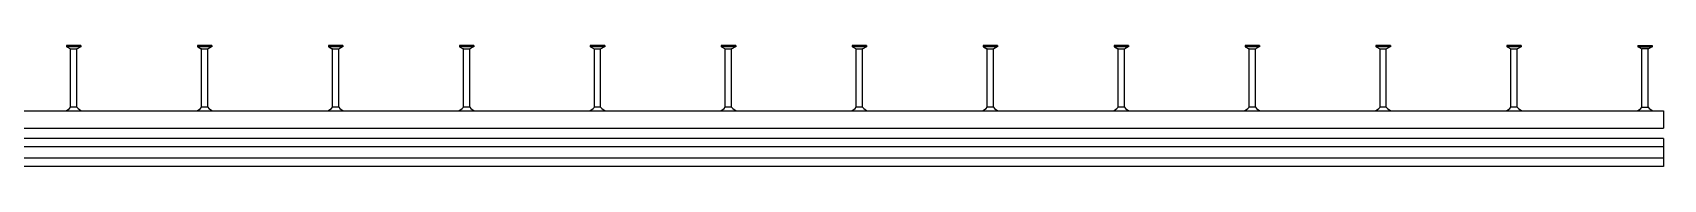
# Model space of a CAD drawing. Header units: inches. Extents: x 10 to 6153, y 9 to 3451.
# Drawn here: x 3039 to 6153, y 9 to 240 of the extents above; entities that cross this region are included whole.
import ezdxf

# ---------------------------------------------------------------- set-up
doc = ezdxf.new("R2010")
doc.units = ezdxf.units.IN
doc.header["$MEASUREMENT"] = 0
doc.layers.add('Halfen', color=2, linetype='Continuous')

msp = doc.modelspace()

# ---------------------------------------------------------------- linework, layer by layer
at = {"layer": 'Halfen'}
for p, q in [((3131.6, 240), (3104.1, 240)), ((3104.1, 240), (3104.1, 237.3)), ((3131.6, 237.3), (3104.1, 237.3)), ((3104.6, 237.3), (3111.4, 233.8)), ((3111.8, 122.3), (3111.8, 233)), ((3112.5, 233.5), (3123.1, 233.5)), ((3112.8, 240), (3112.8, 237.3)), ((3122.9, 240), (3122.9, 237.3)), ((3123.8, 122.3), (3123.8, 233)), ((3131.1, 237.3), (3124.3, 233.8)), ((3131.6, 240), (3131.6, 237.3)), ((3381.6, 240), (3354.1, 240)), ((3354.1, 240), (3354.1, 237.3)), ((3381.6, 237.3), (3354.1, 237.3)), ((3354.6, 237.3), (3361.4, 233.8)), ((3361.8, 122.3), (3361.8, 233)), ((3362.5, 233.5), (3373.1, 233.5)), ((3362.8, 240), (3362.8, 237.3)), ((3372.9, 240), (3372.9, 237.3)), ((3373.8, 122.3), (3373.8, 233)), ((3381.1, 237.3), (3374.3, 233.8)), ((3381.6, 240), (3381.6, 237.3)), ((3631.6, 240), (3604.1, 240)), ((3604.1, 240), (3604.1, 237.3)), ((3631.6, 237.3), (3604.1, 237.3)), ((3604.6, 237.3), (3611.4, 233.8)), ((3611.8, 122.3), (3611.8, 233)), ((3612.5, 233.5), (3623.1, 233.5)), ((3612.8, 240), (3612.8, 237.3)), ((3622.9, 240), (3622.9, 237.3)), ((3623.8, 122.3), (3623.8, 233)), ((3631.1, 237.3), (3624.3, 233.8)), ((3631.6, 240), (3631.6, 237.3)), ((3881.6, 240), (3854.1, 240)), ((3854.1, 240), (3854.1, 237.3)), ((3881.6, 237.3), (3854.1, 237.3)), ((3854.6, 237.3), (3861.4, 233.8)), ((3861.8, 122.3), (3861.8, 233)), ((3862.5, 233.5), (3873.1, 233.5)), ((3862.8, 240), (3862.8, 237.3)), ((3872.9, 240), (3872.9, 237.3)), ((3873.8, 122.3), (3873.8, 233)), ((3881.1, 237.3), (3874.3, 233.8)), ((3881.6, 240), (3881.6, 237.3)), ((4131.6, 240), (4104.1, 240)), ((4104.1, 240), (4104.1, 237.3)), ((4131.6, 237.3), (4104.1, 237.3)), ((4104.6, 237.3), (4111.4, 233.8)), ((4111.8, 122.3), (4111.8, 233)), ((4112.5, 233.5), (4123.1, 233.5)), ((4112.8, 240), (4112.8, 237.3)), ((4122.9, 240), (4122.9, 237.3)), ((4123.8, 122.3), (4123.8, 233)), ((4131.1, 237.3), (4124.3, 233.8)), ((4131.6, 240), (4131.6, 237.3)), ((4381.6, 240), (4354.1, 240)), ((4354.1, 240), (4354.1, 237.3)), ((4381.6, 237.3), (4354.1, 237.3)), ((4354.6, 237.3), (4361.4, 233.8)), ((4361.8, 122.3), (4361.8, 233)), ((4362.5, 233.5), (4373.1, 233.5)), ((4362.8, 240), (4362.8, 237.3)), ((4372.9, 240), (4372.9, 237.3)), ((4373.8, 122.3), (4373.8, 233)), ((4381.1, 237.3), (4374.3, 233.8)), ((4381.6, 240), (4381.6, 237.3)), ((4631.6, 240), (4604.1, 240)), ((4604.1, 240), (4604.1, 237.3)), ((4631.6, 237.3), (4604.1, 237.3)), ((4604.6, 237.3), (4611.4, 233.8)), ((4611.8, 122.3), (4611.8, 233)), ((4612.5, 233.5), (4623.1, 233.5)), ((4612.8, 240), (4612.8, 237.3)), ((4622.9, 240), (4622.9, 237.3)), ((4623.8, 122.3), (4623.8, 233)), ((4631.1, 237.3), (4624.3, 233.8)), ((4631.6, 240), (4631.6, 237.3)), ((4881.6, 240), (4854.1, 240)), ((4854.1, 240), (4854.1, 237.3)), ((4881.6, 237.3), (4854.1, 237.3)), ((4854.6, 237.3), (4861.4, 233.8)), ((4861.8, 122.3), (4861.8, 233)), ((4862.5, 233.5), (4873.1, 233.5)), ((4862.8, 240), (4862.8, 237.3)), ((4872.9, 240), (4872.9, 237.3)), ((4873.8, 122.3), (4873.8, 233)), ((4881.1, 237.3), (4874.3, 233.8)), ((4881.6, 240), (4881.6, 237.3)), ((5131.6, 240), (5104.1, 240)), ((5104.1, 240), (5104.1, 237.3)), ((5131.6, 237.3), (5104.1, 237.3)), ((5104.6, 237.3), (5111.4, 233.8)), ((5111.8, 122.3), (5111.8, 233)), ((5112.5, 233.5), (5123.1, 233.5)), ((5112.8, 240), (5112.8, 237.3)), ((5122.9, 240), (5122.9, 237.3)), ((5123.8, 122.3), (5123.8, 233)), ((5131.1, 237.3), (5124.3, 233.8)), ((5131.6, 240), (5131.6, 237.3)), ((5381.6, 240), (5354.1, 240)), ((5354.1, 240), (5354.1, 237.3)), ((5381.6, 237.3), (5354.1, 237.3)), ((5354.6, 237.3), (5361.4, 233.8)), ((5361.8, 122.3), (5361.8, 233)), ((5362.5, 233.5), (5373.1, 233.5)), ((5362.8, 240), (5362.8, 237.3)), ((5372.9, 240), (5372.9, 237.3)), ((5373.8, 122.3), (5373.8, 233)), ((5381.1, 237.3), (5374.3, 233.8)), ((5381.6, 240), (5381.6, 237.3)), ((5631.6, 240), (5604.1, 240)), ((5604.1, 240), (5604.1, 237.3)), ((5631.6, 237.3), (5604.1, 237.3)), ((5604.6, 237.3), (5611.4, 233.8)), ((5611.8, 122.3), (5611.8, 233)), ((5612.5, 233.5), (5623.1, 233.5)), ((5612.8, 240), (5612.8, 237.3)), ((5622.9, 240), (5622.9, 237.3)), ((5623.8, 122.3), (5623.8, 233)), ((5631.1, 237.3), (5624.3, 233.8)), ((5631.6, 240), (5631.6, 237.3)), ((5881.6, 240), (5854.1, 240)), ((5854.1, 240), (5854.1, 237.3)), ((5881.6, 237.3), (5854.1, 237.3)), ((5854.6, 237.3), (5861.4, 233.8)), ((5861.8, 122.3), (5861.8, 233)), ((5862.5, 233.5), (5873.1, 233.5)), ((5862.8, 240), (5862.8, 237.3)), ((5872.9, 240), (5872.9, 237.3)), ((5873.8, 122.3), (5873.8, 233)), ((5881.1, 237.3), (5874.3, 233.8)), ((5881.6, 240), (5881.6, 237.3)), ((6104.1, 240), (6131.6, 240)), ((6104.1, 240), (6104.1, 237.3)), ((6104.1, 237.3), (6131.6, 237.3)), ((6104.6, 237.3), (6111.4, 233.8)), ((6111.8, 122.3), (6111.8, 233)), ((6123.2, 233.5), (6112.5, 233.5)), ((6112.8, 240), (6112.8, 237.3)), ((6122.9, 240), (6122.9, 237.3)), ((6123.8, 122.3), (6123.8, 233)), ((6131.1, 237.3), (6124.3, 233.8)), ((6131.6, 240), (6131.6, 237.3)), ((82.8, 115.3), (6152.8, 115.3)), ((3123.8, 122.3), (3111.8, 122.3)), ((3373.8, 122.3), (3361.8, 122.3)), ((3623.8, 122.3), (3611.8, 122.3)), ((3873.8, 122.3), (3861.8, 122.3)), ((4123.8, 122.3), (4111.8, 122.3)), ((4373.8, 122.3), (4361.8, 122.3)), ((4623.8, 122.3), (4611.8, 122.3)), ((4873.8, 122.3), (4861.8, 122.3)), ((5123.8, 122.3), (5111.8, 122.3)), ((5373.8, 122.3), (5361.8, 122.3)), ((5623.8, 122.3), (5611.8, 122.3)), ((5873.8, 122.3), (5861.8, 122.3)), ((6111.8, 122.3), (6123.8, 122.3)), ((6152.8, 115.3), (6152.8, 82.3)), ((82.8, 82.3), (6152.8, 82.3)), ((6152.8, 62.3), (82.8, 62.3)), ((6152.8, 62.3), (6152.8, 8.8)), ((6152.8, 46.6), (82.8, 46.6)), ((6152.8, 24.6), (82.8, 24.6)), ((6152.8, 8.8), (82.8, 8.8))]:
    msp.add_line(p, q, dxfattribs=at)
for centre, radius, start, end in [((3111, 233), 0.8, 0, 62.3005), ((3124.6, 233), 0.8, 117.6995, 180), ((3361, 233), 0.8, 0, 62.3005), ((3374.6, 233), 0.8, 117.6995, 180), ((3611, 233), 0.8, 0, 62.3005), ((3624.6, 233), 0.8, 117.6995, 180), ((3861, 233), 0.8, 0, 62.3005), ((3874.6, 233), 0.8, 117.6995, 180), ((4111, 233), 0.8, 0, 62.3005), ((4124.6, 233), 0.8, 117.6995, 180), ((4361, 233), 0.8, 0, 62.3005), ((4374.6, 233), 0.8, 117.6995, 180), ((4611, 233), 0.8, 0, 62.3005), ((4624.6, 233), 0.8, 117.6995, 180), ((4861, 233), 0.8, 0, 62.3005), ((4874.6, 233), 0.8, 117.6995, 180), ((5111, 233), 0.8, 0, 62.3005), ((5124.6, 233), 0.8, 117.6995, 180), ((5361, 233), 0.8, 0, 62.3005), ((5374.6, 233), 0.8, 117.6995, 180), ((5611, 233), 0.8, 0, 62.3005), ((5624.6, 233), 0.8, 117.6995, 180), ((5861, 233), 0.8, 0, 62.3005), ((5874.6, 233), 0.8, 117.6995, 180), ((6111, 233), 0.8, 0, 62.3005), ((6124.6, 233), 0.8, 117.6995, 180), ((3098.3, 131.4), 16.3, 278.3975, 325.9993), ((3137.3, 131.4), 16.3, 214.0007, 261.6025), ((3348.3, 131.4), 16.3, 278.3975, 325.9993), ((3387.3, 131.4), 16.3, 214.0007, 261.6025), ((3598.3, 131.4), 16.3, 278.3975, 325.9993), ((3637.3, 131.4), 16.3, 214.0007, 261.6025), ((3848.3, 131.4), 16.3, 278.3975, 325.9993), ((3887.3, 131.4), 16.3, 214.0007, 261.6025), ((4098.3, 131.4), 16.3, 278.3975, 325.9993), ((4137.3, 131.4), 16.3, 214.0007, 261.6025), ((4348.3, 131.4), 16.3, 278.3975, 325.9993), ((4387.3, 131.4), 16.3, 214.0007, 261.6025), ((4598.3, 131.4), 16.3, 278.3975, 325.9993), ((4637.3, 131.4), 16.3, 214.0007, 261.6025), ((4848.3, 131.4), 16.3, 278.3975, 325.9993), ((4887.3, 131.4), 16.3, 214.0007, 261.6025), ((5098.3, 131.4), 16.3, 278.3975, 325.9993), ((5137.3, 131.4), 16.3, 214.0007, 261.6025), ((5348.3, 131.4), 16.3, 278.3975, 325.9993), ((5387.3, 131.4), 16.3, 214.0007, 261.6025), ((5598.3, 131.4), 16.3, 278.3975, 325.9993), ((5637.3, 131.4), 16.3, 214.0007, 261.6025), ((5848.3, 131.4), 16.3, 278.3975, 325.9993), ((5887.3, 131.4), 16.3, 214.0007, 261.6025), ((6098.3, 131.4), 16.3, 278.3975, 325.9993), ((6137.3, 131.4), 16.3, 214.0007, 261.6025)]:
    msp.add_arc(centre, radius, start, end, dxfattribs=at)

doc.saveas('drawing.dxf')
